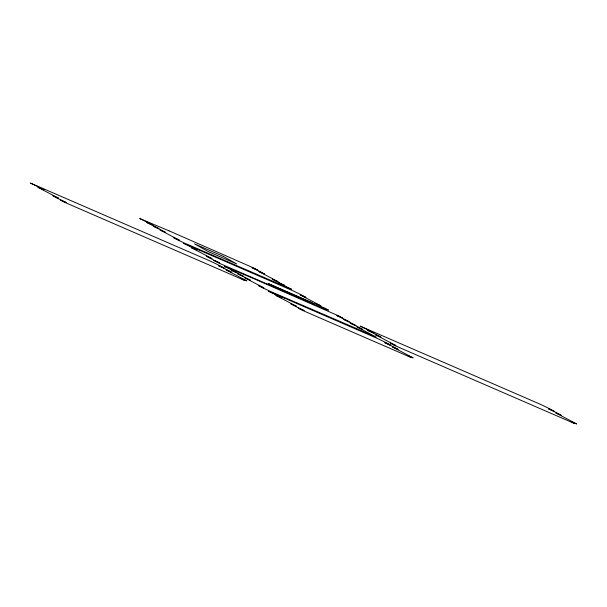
<?xml version="1.0" encoding="UTF-8"?>
<svg xmlns="http://www.w3.org/2000/svg" width="607" height="607" viewBox="0 0 607 607"><rect width="100%" height="100%" fill="white"/><g stroke="black" fill="none" stroke-linecap="round" stroke-linejoin="round"><path stroke-width="0.91" d="M169.095 230.857L139.701 218.543L148.821 222.944L152.213 224.856L146.469 222.367L155.597 226.768L158.981 228.672L153.245 226.183L162.365 230.584L165.749 232.496L160.013 230.007L179.293 240.137L173.556 237.648L176.94 239.56L184.703 243.195L291.648 289.327L282.528 284.926L279.144 283.021L284.88 285.51L275.76 281.109L272.376 279.197L278.112 281.686L258.832 271.557L264.569 274.045L261.185 272.133L252.064 267.733L257.8 270.221L254.416 268.317L169.095 230.857M223.239 256.336L194.566 243.893L208.102 251.533L236.783 263.977L223.239 256.336M200.09 250.486L183.709 243.377L193.208 247.99L196.964 250.114L191.228 247.626L212.01 258.605L206.274 256.116L210.037 258.241L219.537 262.854L213.801 260.365L217.556 262.482L326.536 309.76L322.772 307.643L328.508 310.131L319.009 305.518L315.253 303.394L320.989 305.882L300.207 294.903L305.943 297.392L302.18 295.268L292.688 290.662L200.09 250.486M311.163 302.21L268.142 283.545L314.547 304.122L311.163 302.21M253.718 278.613L224.332 266.306L233.452 270.707L236.836 272.611L231.1 270.123L240.22 274.523L243.604 276.435L237.868 273.947L246.988 278.347L250.372 280.252L244.636 277.763L263.916 287.9L258.18 285.411L261.564 287.316L269.333 290.95L376.279 337.09L356.999 326.953L362.736 329.442L359.352 327.537L350.231 323.136L355.968 325.625L352.584 323.713L343.456 319.312L349.2 321.801L345.808 319.897L336.688 315.496L342.424 317.985L339.04 316.072L253.718 278.613M44.683 189.247L30.35 183.033L39.85 187.639L43.605 189.763L37.869 187.275L58.651 198.254L52.915 195.765L56.679 197.89L66.178 202.503L60.442 200.014L64.198 202.131L244.871 280.517L241.108 278.393L246.844 280.882L226.062 269.903L231.806 272.391L228.042 270.274L218.543 265.661L224.279 268.15L220.516 266.025L211.024 261.412L44.683 189.247M374.489 332.333L360.148 326.111L369.648 330.724L373.404 332.848L367.667 330.36L377.167 334.973L380.93 337.09L375.194 334.601L395.976 345.58L390.24 343.092L393.996 345.216L574.677 423.603L570.914 421.478L576.65 423.967L555.868 412.988L561.604 415.476L557.841 413.359L548.349 408.746L554.085 411.235L550.321 409.11L540.822 404.497L374.489 332.333M284.721 298.249L268.332 291.14L277.831 295.753L281.595 297.87L275.859 295.381L296.641 306.36L290.905 303.872L294.661 305.996L304.16 310.609L298.424 308.121L302.187 310.245L411.159 357.523L407.403 355.399L413.139 357.887L392.357 346.908L398.093 349.397L394.33 347.272L384.83 342.667L390.567 345.155L386.811 343.031L377.311 338.418L284.721 298.249"/></g></svg>
